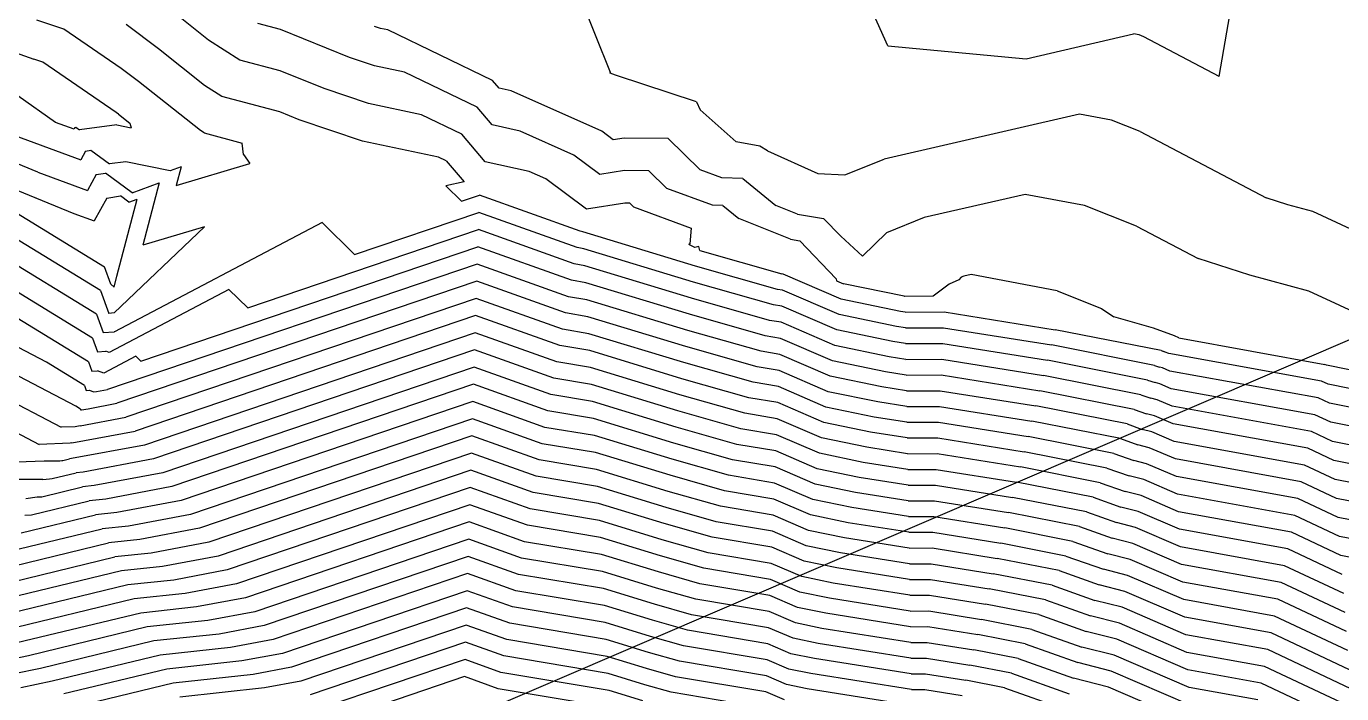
# Model space of a CAD drawing. Header units: metres. Extents: x -1120501 to 1198934, y -4928884 to 66998.
# Drawn here: x 363.8 to 481.5, y -947.4 to -887.7 of the extents above; entities that cross this region are included whole.
import ezdxf

# ---------------------------------------------------------------- set-up
doc = ezdxf.new("R2010")
doc.units = ezdxf.units.M
doc.layers.add('Cross Sections', color=10, linetype='Continuous')
doc.layers.add('SURF2CONTOURS', color=7, linetype='Continuous', lineweight=0)

msp = doc.modelspace()

# ---------------------------------------------------------------- linework, layer by layer
at = {"color": 7, "lineweight": 0}
msp.add_circle((-684.64, 190.5), 66807.04, dxfattribs=at)
at = {"layer": 'Cross Sections', "linetype": 'Continuous', "lineweight": 30}
msp.add_line((348.21, -973.18), (918.02, -728.82), dxfattribs=at)
at = {"layer": 'SURF2CONTOURS', "color": 2, "linetype": 'Continuous', "lineweight": -3}
for p, q in [((470.56, -892.18, 240.5), (473.52, -874.97, 240.5)), ((440.91, -889.44, 240.5), (439.42, -886.12, 240.5)), ((367.15, -887.93, 243.5), (364.74, -887.13, 243.5)), ((380.12, -888.93, 242.5), (377.41, -886.79, 242.5)), ((372.29, -891.46, 243.5), (367.15, -887.93, 243.5)), ((395.51, -887.87, 241.5), (394.98, -887.69, 241.5)), ((396.15, -888, 241.5), (395.51, -887.87, 241.5)), ((405.54, -892.53, 241.5), (396.15, -888, 241.5)), ((453.29, -890.58, 240.5), (462.9, -888.36, 240.5)), ((463.39, -888.46, 240.5), (462.9, -888.36, 240.5)), ((463.83, -888.63, 240.5), (463.39, -888.46, 240.5)), ((470.56, -892.18, 240.5), (463.83, -888.63, 240.5)), ((382.92, -890.7, 242.5), (380.12, -888.93, 242.5)), ((440.91, -889.44, 240.5), (453.29, -890.58, 240.5)), ((386.52, -891.67, 242.5), (382.92, -890.7, 242.5)), ((373.83, -892.63, 243.5), (372.29, -891.46, 243.5)), ((390.47, -893.25, 242.5), (386.52, -891.67, 242.5)), ((379.38, -897.01, 243.5), (373.83, -892.63, 243.5)), ((394.42, -894.59, 242.5), (390.47, -893.25, 242.5)), ((406.12, -893.21, 241.5), (405.54, -892.53, 241.5)), ((407.21, -893.45, 241.5), (406.12, -893.21, 241.5)), ((415.31, -897.07, 241.5), (407.21, -893.45, 241.5)), ((399.17, -895.59, 242.5), (394.42, -894.59, 242.5)), ((402.77, -897.32, 242.5), (399.17, -895.59, 242.5)), ((379.71, -897.22, 243.5), (379.38, -897.01, 243.5)), ((352.77, -898.17, 242.5), (368.06, -904.44, 242.5)), ((361.63, -897.05, 243.5), (368.68, -899.62, 243.5)), ((379.71, -897.22, 243.5), (383.11, -898.13, 243.5)), ((383.23, -899.14, 243.5), (383.11, -898.13, 243.5)), ((404.88, -899.8, 242.5), (402.77, -897.32, 242.5)), ((416.34, -897.84, 241.5), (415.31, -897.07, 241.5)), ((417.32, -897.69, 241.5), (416.34, -897.84, 241.5)), ((421.25, -897.72, 241.5), (417.32, -897.69, 241.5)), ((421.25, -897.72, 241.5), (424.1, -900.53, 241.5)), ((353.22, -898.45, 242.5), (370.79, -909.2, 242.5)), ((369.11, -898.85, 243.5), (368.68, -899.62, 243.5)), ((369.11, -898.85, 243.5), (369.58, -898.77, 243.5)), ((369.58, -898.77, 243.5), (371.24, -900, 243.5)), ((383.23, -899.14, 243.5), (383.81, -899.95, 243.5)), ((372.7, -899.8, 243.5), (371.24, -900, 243.5)), ((376.67, -900.62, 243.5), (372.7, -899.8, 243.5)), ((377.65, -900.26, 243.5), (376.67, -900.62, 243.5)), ((377.21, -901.93, 243.5), (383.81, -899.95, 243.5)), ((377.65, -900.26, 243.5), (377.21, -901.93, 243.5)), ((408.81, -900.67, 242.5), (404.88, -899.8, 242.5)), ((426.05, -901.25, 241.5), (424.1, -900.53, 241.5)), ((410.29, -901.33, 242.5), (408.81, -900.67, 242.5)), ((413.93, -904.05, 242.5), (410.29, -901.33, 242.5)), ((427.93, -901.3, 241.5), (426.05, -901.25, 241.5)), ((427.93, -901.3, 241.5), (430.89, -903.71, 241.5)), ((371.02, -903.06, 242.5), (372.23, -902.86, 242.5)), ((372.98, -903.41, 242.5), (372.23, -902.86, 242.5)), ((453.21, -902.72, 241.5), (444.16, -904.8, 241.5)), ((458.5, -903.72, 241.5), (453.21, -902.72, 241.5)), ((371.02, -903.06, 242.5), (369.88, -905.1, 242.5)), ((371.91, -910.04, 242.5), (373.74, -903.14, 242.5)), ((372.98, -903.41, 242.5), (373.74, -903.14, 242.5)), ((417.37, -903.5, 242.5), (413.93, -904.05, 242.5)), ((417.82, -903.51, 242.5), (417.37, -903.5, 242.5)), ((417.82, -903.51, 242.5), (418.14, -903.82, 242.5)), ((418.14, -903.82, 242.5), (423.31, -905.73, 242.5)), ((432.82, -904.48, 241.5), (430.89, -903.71, 241.5)), ((463.16, -905.57, 241.5), (458.5, -903.72, 241.5)), ((368.06, -904.44, 242.5), (369.88, -905.1, 242.5)), ((390.27, -905.25, 243.5), (371.69, -915.03, 243.5)), ((393.19, -908.1, 243.5), (390.27, -905.25, 243.5)), ((393.19, -908.1, 243.5), (404.31, -904.33, 243.5)), ((413.11, -907.48, 243.5), (404.31, -904.33, 243.5)), ((432.82, -904.48, 241.5), (435.16, -904.89, 241.5)), ((436.69, -906.47, 241.5), (435.16, -904.89, 241.5)), ((444.16, -904.8, 241.5), (440.78, -906.15, 241.5)), ((370.08, -913.45, 243.5), (357.74, -905.89, 243.5)), ((423.31, -905.73, 242.5), (423.19, -907.15, 242.5)), ((438.65, -908.25, 241.5), (440.78, -906.15, 241.5)), ((463.16, -905.57, 241.5), (468.67, -908.47, 241.5)), ((374.05, -917.63, 244.5), (404.21, -907.41, 244.5)), ((412.59, -910.4, 244.5), (404.21, -907.41, 244.5)), ((413.7, -907.58, 243.5), (413.11, -907.48, 243.5)), ((423.52, -910.57, 243.5), (413.7, -907.58, 243.5)), ((423.19, -907.15, 242.5), (423.11, -907.2, 242.5)), ((423.62, -907.47, 242.5), (423.11, -907.2, 242.5)), ((423.98, -907.37, 242.5), (423.62, -907.47, 242.5)), ((424.09, -907.75, 242.5), (423.98, -907.37, 242.5)), ((438.65, -908.25, 241.5), (436.69, -906.47, 241.5)), ((424.09, -907.75, 242.5), (431.41, -909.83, 242.5)), ((473.31, -909.94, 241.5), (468.67, -908.47, 241.5)), ((371.37, -910.76, 242.5), (370.79, -909.2, 242.5)), ((431.53, -909.85, 242.5), (431.41, -909.83, 242.5)), ((436.73, -912.09, 242.5), (431.53, -909.85, 242.5)), ((478.59, -911.38, 241.5), (473.31, -909.94, 241.5)), ((371.67, -911.03, 242.5), (371.37, -910.76, 242.5)), ((371.67, -911.03, 242.5), (371.91, -910.04, 242.5)), ((404.12, -910.48, 245.5), (371.9, -921.41, 245.5)), ((412.06, -913.33, 245.5), (404.12, -910.48, 245.5)), ((413.88, -910.62, 244.5), (412.59, -910.4, 244.5)), ((423.17, -913.45, 244.5), (413.88, -910.62, 244.5)), ((430.68, -912.6, 243.5), (423.52, -910.57, 243.5)), ((442.03, -913.19, 242.5), (436.73, -912.09, 242.5)), ((486.66, -915.1, 241.5), (478.59, -911.38, 241.5)), ((370.08, -913.45, 243.5), (370.69, -915.09, 243.5)), ((414.05, -913.66, 245.5), (412.06, -913.33, 245.5)), ((429.94, -915.37, 244.5), (423.17, -913.45, 244.5)), ((431.41, -912.73, 243.5), (430.68, -912.6, 243.5)), ((436.34, -914.85, 243.5), (431.41, -912.73, 243.5)), ((442.46, -913.26, 242.5), (442.03, -913.19, 242.5)), ((442.46, -913.26, 242.5), (445.96, -913.24, 242.5)), ((445.96, -913.24, 242.5), (455.89, -914.83, 242.5)), ((369.36, -917.69, 244.5), (362.99, -913.79, 244.5)), ((404.02, -913.56, 246.5), (373.55, -923.89, 246.5)), ((411.54, -916.25, 246.5), (404.02, -913.56, 246.5)), ((422.82, -916.33, 245.5), (414.05, -913.66, 245.5)), ((370.69, -915.09, 243.5), (371.67, -915.02, 243.5)), ((371.69, -915.03, 243.5), (371.67, -915.02, 243.5)), ((431.3, -915.6, 244.5), (429.94, -915.37, 244.5)), ((435.95, -917.61, 244.5), (431.3, -915.6, 244.5)), ((441.36, -915.89, 243.5), (436.34, -914.85, 243.5)), ((465.38, -916.7, 242.5), (455.89, -914.83, 242.5)), ((368.24, -921.68, 245.5), (357.96, -916.29, 245.5)), ((403.92, -916.64, 247.5), (375.19, -926.38, 247.5)), ((411.01, -919.17, 247.5), (403.92, -916.64, 247.5)), ((414.23, -916.7, 246.5), (411.54, -916.25, 246.5)), ((422.47, -919.21, 246.5), (414.23, -916.7, 246.5)), ((429.21, -918.15, 245.5), (422.82, -916.33, 245.5)), ((442.5, -916.07, 243.5), (441.36, -915.89, 243.5)), ((442.5, -916.07, 243.5), (445.82, -916.06, 243.5)), ((445.82, -916.06, 243.5), (455.2, -917.56, 243.5)), ((465.38, -916.7, 242.5), (465.6, -916.78, 242.5)), ((465.74, -916.82, 242.5), (465.6, -916.78, 242.5)), ((466.07, -916.96, 242.5), (465.74, -916.82, 242.5)), ((479.71, -919.43, 242.5), (466.07, -916.96, 242.5)), ((369.36, -917.69, 244.5), (369.68, -918.54, 244.5)), ((373.6, -917.19, 244.5), (370.73, -918.7, 244.5)), ((374.05, -917.63, 244.5), (373.6, -917.19, 244.5)), ((431.18, -918.48, 245.5), (429.21, -918.15, 245.5)), ((440.69, -918.59, 244.5), (435.95, -917.61, 244.5)), ((464.16, -919.33, 243.5), (455.2, -917.56, 243.5)), ((369.68, -918.54, 244.5), (370.18, -918.5, 244.5)), ((370.73, -918.7, 244.5), (370.18, -918.5, 244.5)), ((414.4, -919.74, 247.5), (411.01, -919.17, 247.5)), ((428.48, -920.92, 246.5), (422.47, -919.21, 246.5)), ((435.56, -920.37, 245.5), (431.18, -918.48, 245.5)), ((442.55, -918.88, 244.5), (440.69, -918.59, 244.5)), ((442.55, -918.88, 244.5), (445.67, -918.87, 244.5)), ((445.67, -918.87, 244.5), (454.5, -920.28, 244.5)), ((464.16, -919.33, 243.5), (464.83, -919.56, 243.5)), ((403.83, -919.71, 248.5), (376.84, -928.86, 248.5)), ((410.49, -922.09, 248.5), (403.83, -919.71, 248.5)), ((422.12, -922.09, 247.5), (414.4, -919.74, 247.5)), ((440.02, -921.29, 245.5), (435.56, -920.37, 245.5)), ((462.95, -921.95, 244.5), (454.5, -920.28, 244.5)), ((465.26, -919.67, 243.5), (464.83, -919.56, 243.5)), ((466.26, -920.1, 243.5), (465.26, -919.67, 243.5)), ((479.11, -922.43, 243.5), (466.26, -920.1, 243.5)), ((480.31, -919.71, 242.5), (479.71, -919.43, 242.5)), ((493.44, -922.31, 242.5), (480.31, -919.71, 242.5)), ((368.64, -921.93, 245.5), (368.24, -921.68, 245.5)), ((369.35, -921.89, 245.5), (371.9, -921.41, 245.5)), ((431.06, -921.35, 246.5), (428.48, -920.92, 246.5)), ((435.17, -923.12, 246.5), (431.06, -921.35, 246.5)), ((442.6, -921.7, 245.5), (440.02, -921.29, 245.5)), ((442.6, -921.7, 245.5), (445.52, -921.69, 245.5)), ((445.52, -921.69, 245.5), (453.81, -923.01, 245.5)), ((359.78, -922.38, 246.5), (364.95, -925.1, 246.5)), ((368.64, -921.93, 245.5), (368.66, -921.98, 245.5)), ((368.66, -921.98, 245.5), (368.69, -921.98, 245.5)), ((368.69, -921.98, 245.5), (368.74, -922, 245.5)), ((368.74, -922, 245.5), (369.35, -921.89, 245.5)), ((403.73, -922.79, 249.5), (378.49, -931.35, 249.5)), ((409.96, -925.02, 249.5), (403.73, -922.79, 249.5)), ((414.58, -922.78, 248.5), (410.49, -922.09, 248.5)), ((421.77, -924.97, 248.5), (414.58, -922.78, 248.5)), ((427.75, -923.69, 247.5), (422.12, -922.09, 247.5)), ((462.95, -921.95, 244.5), (464.06, -922.35, 244.5)), ((464.77, -922.53, 244.5), (464.06, -922.35, 244.5)), ((466.45, -923.25, 244.5), (464.77, -922.53, 244.5)), ((480.56, -923.11, 243.5), (479.11, -922.43, 243.5)), ((367.87, -924.96, 246.5), (373.55, -923.89, 246.5)), ((430.94, -924.23, 247.5), (427.75, -923.69, 247.5)), ((439.36, -923.99, 246.5), (435.17, -923.12, 246.5)), ((442.65, -924.51, 246.5), (439.36, -923.99, 246.5)), ((461.73, -924.57, 245.5), (453.81, -923.01, 245.5)), ((478.51, -925.43, 244.5), (466.45, -923.25, 244.5)), ((492.85, -925.55, 243.5), (480.56, -923.11, 243.5)), ((367.72, -924.99, 246.5), (364.95, -925.1, 246.5)), ((367.87, -924.96, 246.5), (367.72, -924.99, 246.5)), ((414.75, -925.82, 249.5), (409.96, -925.02, 249.5)), ((427.01, -926.46, 248.5), (421.77, -924.97, 248.5)), ((434.78, -925.88, 247.5), (430.94, -924.23, 247.5)), ((442.65, -924.51, 246.5), (445.38, -924.5, 246.5)), ((445.38, -924.5, 246.5), (453.11, -925.74, 246.5)), ((461.73, -924.57, 245.5), (463.29, -925.13, 245.5)), ((464.29, -925.38, 245.5), (463.29, -925.13, 245.5)), ((375.19, -926.38, 247.5), (368.88, -927.57, 247.5)), ((403.64, -925.87, 250.5), (380.14, -933.83, 250.5)), ((409.44, -927.94, 250.5), (403.64, -925.87, 250.5)), ((421.42, -927.85, 249.5), (414.75, -925.82, 249.5)), ((430.82, -927.1, 248.5), (427.01, -926.46, 248.5)), ((438.69, -926.69, 247.5), (434.78, -925.88, 247.5)), ((460.51, -927.2, 246.5), (453.11, -925.74, 246.5)), ((466.64, -926.39, 245.5), (464.29, -925.38, 245.5)), ((477.91, -928.43, 245.5), (466.64, -926.39, 245.5)), ((480.82, -926.52, 244.5), (478.51, -925.43, 244.5)), ((366.13, -928.15, 247.5), (368.26, -927.63, 247.5)), ((368.88, -927.57, 247.5), (368.26, -927.63, 247.5)), ((434.39, -928.64, 248.5), (430.82, -927.1, 248.5)), ((442.7, -927.33, 247.5), (438.69, -926.69, 247.5)), ((442.7, -927.33, 247.5), (445.23, -927.32, 247.5)), ((445.23, -927.32, 247.5), (452.42, -928.46, 247.5)), ((460.51, -927.2, 246.5), (462.52, -927.91, 246.5)), ((492.26, -928.79, 244.5), (480.82, -926.52, 244.5)), ((365.29, -928.24, 247.5), (361.36, -928.22, 247.5)), ((365.29, -928.24, 247.5), (365.87, -928.16, 247.5)), ((365.87, -928.16, 247.5), (366.13, -928.15, 247.5)), ((414.93, -928.86, 250.5), (409.44, -927.94, 250.5)), ((426.28, -929.23, 249.5), (421.42, -927.85, 249.5)), ((438.02, -929.39, 248.5), (434.39, -928.64, 248.5)), ((459.29, -929.82, 247.5), (452.42, -928.46, 247.5)), ((463.81, -928.24, 246.5), (462.52, -927.91, 246.5)), ((466.83, -929.54, 246.5), (463.81, -928.24, 246.5)), ((481.07, -929.92, 245.5), (477.91, -928.43, 245.5)), ((370.91, -929.98, 248.5), (369.42, -930.14, 248.5)), ((376.84, -928.86, 248.5), (370.91, -929.98, 248.5)), ((403.54, -928.94, 251.5), (381.78, -936.32, 251.5)), ((408.91, -930.86, 251.5), (403.54, -928.94, 251.5)), ((421.07, -930.73, 250.5), (414.93, -928.86, 250.5)), ((430.71, -929.98, 249.5), (426.28, -929.23, 249.5)), ((434, -931.4, 249.5), (430.71, -929.98, 249.5)), ((442.74, -930.14, 248.5), (438.02, -929.39, 248.5)), ((459.29, -929.82, 247.5), (461.75, -930.69, 247.5)), ((477.32, -931.44, 246.5), (466.83, -929.54, 246.5)), ((491.67, -932.02, 245.5), (481.07, -929.92, 245.5)), ((364.27, -931.39, 248.5), (369.42, -930.14, 248.5)), ((415.1, -931.9, 251.5), (408.91, -930.86, 251.5)), ((425.55, -932.01, 250.5), (421.07, -930.73, 250.5)), ((442.74, -930.14, 248.5), (445.09, -930.13, 248.5)), ((445.09, -930.13, 248.5), (451.72, -931.19, 248.5)), ((463.32, -931.09, 247.5), (461.75, -930.69, 247.5)), ((467.02, -932.68, 247.5), (463.32, -931.09, 247.5)), ((363.66, -931.41, 248.5), (364.27, -931.39, 248.5)), ((378.49, -931.35, 249.5), (372.94, -932.39, 249.5)), ((403.45, -932.02, 252.5), (383.43, -938.81, 252.5)), ((408.38, -933.79, 252.5), (403.45, -932.02, 252.5)), ((420.72, -933.62, 251.5), (415.1, -931.9, 251.5)), ((430.59, -932.85, 250.5), (425.55, -932.01, 250.5)), ((437.35, -932.09, 249.5), (434, -931.4, 249.5)), ((442.79, -932.95, 249.5), (437.35, -932.09, 249.5)), ((458.07, -932.44, 248.5), (451.72, -931.19, 248.5)), ((481.33, -933.32, 246.5), (477.32, -931.44, 246.5)), ((362.42, -934.62, 249.5), (370.58, -932.65, 249.5)), ((372.94, -932.39, 249.5), (370.58, -932.65, 249.5)), ((433.61, -934.16, 250.5), (430.59, -932.85, 250.5)), ((442.79, -932.95, 249.5), (444.94, -932.94, 249.5)), ((444.94, -932.94, 249.5), (451.03, -933.92, 249.5)), ((458.07, -932.44, 248.5), (460.98, -933.47, 248.5)), ((462.84, -933.95, 248.5), (460.98, -933.47, 248.5)), ((476.72, -934.44, 247.5), (467.02, -932.68, 247.5)), ((491.08, -935.26, 246.5), (481.33, -933.32, 246.5)), ((380.14, -933.83, 250.5), (374.97, -934.81, 250.5)), ((415.28, -934.94, 252.5), (408.38, -933.79, 252.5)), ((424.82, -934.78, 251.5), (420.72, -933.62, 251.5)), ((436.68, -934.79, 250.5), (433.61, -934.16, 250.5)), ((456.85, -935.07, 249.5), (451.03, -933.92, 249.5)), ((467.2, -935.83, 248.5), (462.84, -933.95, 248.5)), ((481.58, -936.73, 247.5), (476.72, -934.44, 247.5)), ((360.56, -937.86, 250.5), (371.74, -935.15, 250.5)), ((374.97, -934.81, 250.5), (371.74, -935.15, 250.5)), ((403.35, -935.1, 253.5), (385.08, -941.29, 253.5)), ((407.86, -936.71, 253.5), (403.35, -935.1, 253.5)), ((420.37, -936.5, 252.5), (415.28, -934.94, 252.5)), ((430.47, -935.73, 251.5), (424.82, -934.78, 251.5)), ((433.22, -936.91, 251.5), (430.47, -935.73, 251.5)), ((442.84, -935.77, 250.5), (436.68, -934.79, 250.5)), ((442.84, -935.77, 250.5), (444.8, -935.76, 250.5)), ((444.8, -935.76, 250.5), (450.34, -936.65, 250.5)), ((456.85, -935.07, 249.5), (460.21, -936.26, 249.5)), ((476.12, -937.44, 248.5), (467.2, -935.83, 248.5)), ((381.78, -936.32, 251.5), (377, -937.22, 251.5)), ((415.45, -937.99, 253.5), (407.86, -936.71, 253.5)), ((424.09, -937.55, 252.5), (420.37, -936.5, 252.5)), ((436.01, -937.49, 251.5), (433.22, -936.91, 251.5)), ((455.63, -937.69, 250.5), (450.34, -936.65, 250.5)), ((462.36, -936.8, 249.5), (460.21, -936.26, 249.5)), ((467.39, -938.97, 249.5), (462.36, -936.8, 249.5)), ((372.89, -937.66, 251.5), (360.86, -940.57, 251.5)), ((377, -937.22, 251.5), (372.89, -937.66, 251.5)), ((403.26, -938.17, 254.5), (386.73, -943.78, 254.5)), ((407.33, -939.63, 254.5), (403.26, -938.17, 254.5)), ((420.02, -939.38, 253.5), (415.45, -937.99, 253.5)), ((430.35, -938.6, 252.5), (424.09, -937.55, 252.5)), ((442.89, -938.58, 251.5), (436.01, -937.49, 251.5)), ((455.63, -937.69, 250.5), (459.44, -939.04, 250.5)), ((481.84, -940.13, 248.5), (476.12, -937.44, 248.5)), ((383.43, -938.81, 252.5), (379.03, -939.63, 252.5)), ((423.35, -940.32, 253.5), (420.02, -939.38, 253.5)), ((432.83, -939.67, 252.5), (430.35, -938.6, 252.5)), ((442.89, -938.58, 251.5), (444.65, -938.57, 251.5)), ((444.65, -938.57, 251.5), (449.64, -939.37, 251.5)), ((454.41, -940.31, 251.5), (449.64, -939.37, 251.5)), ((461.87, -939.66, 250.5), (459.44, -939.04, 250.5)), ((475.52, -940.44, 249.5), (467.39, -938.97, 249.5)), ((374.05, -940.17, 252.5), (362.96, -942.85, 252.5)), ((379.03, -939.63, 252.5), (374.05, -940.17, 252.5)), ((415.62, -941.03, 254.5), (407.33, -939.63, 254.5)), ((430.23, -941.48, 253.5), (423.35, -940.32, 253.5)), ((435.35, -940.19, 252.5), (432.83, -939.67, 252.5)), ((442.94, -941.4, 252.5), (435.35, -940.19, 252.5)), ((454.41, -940.31, 251.5), (458.67, -941.82, 251.5)), ((467.58, -942.12, 250.5), (461.87, -939.66, 250.5)), ((482.09, -943.53, 249.5), (475.52, -940.44, 249.5)), ((385.08, -941.29, 253.5), (381.06, -942.05, 253.5)), ((403.16, -941.25, 255.5), (388.37, -946.26, 255.5)), ((406.81, -942.55, 255.5), (403.16, -941.25, 255.5)), ((419.67, -942.26, 254.5), (415.62, -941.03, 254.5)), ((432.44, -942.43, 253.5), (430.23, -941.48, 253.5)), ((442.94, -941.4, 252.5), (444.5, -941.39, 252.5)), ((444.5, -941.39, 252.5), (448.95, -942.1, 252.5)), ((375.21, -942.67, 253.5), (365.06, -945.13, 253.5)), ((381.06, -942.05, 253.5), (375.21, -942.67, 253.5)), ((415.8, -944.07, 255.5), (406.81, -942.55, 255.5)), ((422.62, -943.1, 254.5), (419.67, -942.26, 254.5)), ((434.68, -942.89, 253.5), (432.44, -942.43, 253.5)), ((442.98, -944.21, 253.5), (434.68, -942.89, 253.5)), ((453.19, -942.94, 252.5), (448.95, -942.1, 252.5)), ((453.19, -942.94, 252.5), (457.9, -944.6, 252.5)), ((461.39, -942.51, 251.5), (458.67, -941.82, 251.5)), ((467.77, -945.26, 251.5), (461.39, -942.51, 251.5)), ((474.93, -943.44, 250.5), (467.58, -942.12, 250.5)), ((386.73, -943.78, 254.5), (383.09, -944.46, 254.5)), ((419.32, -945.14, 255.5), (415.8, -944.07, 255.5)), ((430.12, -944.35, 254.5), (422.62, -943.1, 254.5)), ((482.35, -946.94, 250.5), (474.93, -943.44, 250.5)), ((365.06, -945.13, 253.5), (362.73, -945.61, 253.5)), ((376.37, -945.18, 254.5), (367.17, -947.41, 254.5)), ((383.09, -944.46, 254.5), (376.37, -945.18, 254.5)), ((403.07, -944.33, 256.5), (390.02, -948.75, 256.5)), ((406.28, -945.48, 256.5), (403.07, -944.33, 256.5)), ((421.89, -945.87, 255.5), (419.32, -945.14, 255.5)), ((432.05, -945.19, 254.5), (430.12, -944.35, 254.5)), ((434.01, -945.59, 254.5), (432.05, -945.19, 254.5)), ((442.98, -944.21, 253.5), (444.36, -944.2, 253.5)), ((444.36, -944.2, 253.5), (448.25, -944.83, 253.5)), ((451.97, -945.56, 253.5), (448.25, -944.83, 253.5)), ((460.91, -945.37, 252.5), (457.9, -944.6, 252.5)), ((474.33, -946.45, 251.5), (467.77, -945.26, 251.5)), ((388.37, -946.26, 255.5), (385.12, -946.87, 255.5)), ((415.97, -947.11, 256.5), (406.28, -945.48, 256.5)), ((430, -947.23, 255.5), (421.89, -945.87, 255.5)), ((443.03, -947.02, 254.5), (434.01, -945.59, 254.5)), ((451.97, -945.56, 253.5), (457.13, -947.39, 253.5)), ((467.96, -948.4, 252.5), (460.91, -945.37, 252.5)), ((482.61, -950.34, 251.5), (474.33, -946.45, 251.5)), ((385.12, -946.87, 255.5), (377.53, -947.69, 255.5)), ((418.97, -948.02, 256.5), (415.97, -947.11, 256.5)), ((431.66, -947.94, 255.5), (430, -947.23, 255.5)), ((443.03, -947.02, 254.5), (444.21, -947.02, 254.5)), ((444.21, -947.02, 254.5), (447.56, -947.55, 254.5))]:
    msp.add_line(p, q, dxfattribs=at)
at = {"layer": 'SURF2CONTOURS', "color": 4, "linetype": 'Continuous', "lineweight": -3}
for p, q in [((411.81, -881.25, 241), (416.07, -891.79, 241)), ((375.62, -889.71, 243), (372.74, -887.52, 243)), ((386.55, -887.98, 242), (384.53, -887.44, 242)), ((358.59, -888.52, 244), (364.47, -890.62, 244)), ((392.72, -890.47, 242), (386.55, -887.98, 242)), ((379.75, -892.97, 243), (375.62, -889.71, 243)), ((365.28, -890.89, 244), (364.47, -890.62, 244)), ((371.84, -895.39, 244), (365.28, -890.89, 244)), ((394.97, -891.23, 242), (392.72, -890.47, 242)), ((397.66, -891.79, 242), (394.97, -891.23, 242)), ((404.15, -894.93, 242), (397.66, -891.79, 242)), ((416.04, -891.86, 241), (416.09, -891.84, 241)), ((416.22, -891.95, 241), (416.04, -891.86, 241)), ((416.09, -891.84, 241), (416.07, -891.79, 241)), ((416.61, -892.08, 241), (416.22, -891.95, 241)), ((423.77, -894.45, 241), (416.61, -892.08, 241)), ((381.31, -893.96, 243), (379.75, -892.97, 243)), ((366.43, -896.28, 244), (363.06, -893.91, 244)), ((386.5, -895.35, 243), (381.31, -893.96, 243)), ((423.77, -894.45, 241), (424.12, -895.15, 241)), ((372.04, -895.55, 244), (371.84, -895.39, 244)), ((372.04, -895.55, 244), (373.06, -896.35, 244)), ((388.21, -896.04, 243), (386.5, -895.35, 243)), ((405.5, -896.51, 242), (404.15, -894.93, 242)), ((424.12, -895.15, 241), (427.33, -898.01, 241)), ((458.05, -895.54, 241), (440.59, -899.57, 241)), ((460.94, -896.09, 241), (458.05, -895.54, 241)), ((368.08, -896.88, 244), (366.43, -896.28, 244)), ((368.16, -896.74, 244), (368.08, -896.88, 244)), ((368.16, -896.74, 244), (368.25, -896.72, 244)), ((368.25, -896.72, 244), (368.56, -896.95, 244)), ((371.9, -896.49, 244), (368.56, -896.95, 244)), ((371.9, -896.49, 244), (373.18, -896.76, 244)), ((373.06, -896.35, 244), (373.18, -896.76, 244)), ((393.88, -897.96, 243), (388.21, -896.04, 243)), ((408.01, -897.06, 242), (405.5, -896.51, 242)), ((463.5, -897.1, 241), (460.94, -896.09, 241)), ((364.85, -900.74, 243), (356.38, -897.28, 243)), ((400.68, -899.38, 243), (393.88, -897.96, 243)), ((412.8, -899.2, 242), (408.01, -897.06, 242)), ((429.45, -898.41, 241), (427.33, -898.01, 241)), ((463.5, -897.1, 241), (474.77, -903.04, 241)), ((401.38, -899.72, 243), (400.68, -899.38, 243)), ((415.14, -900.94, 242), (412.8, -899.2, 242)), ((430.14, -898.81, 241), (429.45, -898.41, 241)), ((430.14, -898.81, 241), (434.65, -900.85, 241)), ((401.38, -899.72, 243), (403, -901.61, 243)), ((437.05, -900.98, 241), (440.59, -899.57, 241)), ((364.85, -900.74, 243), (369.28, -902.36, 243)), ((370.07, -900.95, 243), (369.28, -902.36, 243)), ((370.07, -900.95, 243), (370.9, -900.82, 243)), ((373.27, -902.57, 243), (370.9, -900.82, 243)), ((373.27, -902.57, 243), (375.7, -901.7, 243)), ((375.7, -901.7, 243), (374.22, -907.27, 243)), ((403, -901.61, 243), (401.35, -901.96, 243)), ((417.35, -900.59, 242), (415.14, -900.94, 242)), ((419.53, -900.61, 242), (417.35, -900.59, 242)), ((419.53, -900.61, 242), (421.12, -902.18, 242)), ((434.65, -900.85, 241), (437.05, -900.98, 241)), ((370.44, -911.32, 243), (355.12, -901.95, 243)), ((401.35, -901.96, 243), (402.76, -903.34, 243)), ((402.76, -903.34, 243), (404.35, -902.79, 243)), ((413.38, -906.02, 243), (404.35, -902.79, 243)), ((425.22, -903.69, 242), (421.12, -902.18, 242)), ((426.13, -903.71, 242), (425.22, -903.69, 242)), ((426.13, -903.71, 242), (427.58, -904.89, 242)), ((476.72, -903.66, 241), (474.77, -903.04, 241)), ((478.95, -904.26, 241), (476.72, -903.66, 241)), ((432.2, -906.74, 242), (427.58, -904.89, 242)), ((482.35, -905.83, 241), (478.95, -904.26, 241)), ((379.75, -905.61, 243), (371.68, -913.33, 243)), ((379.75, -905.61, 243), (374.22, -907.27, 243)), ((383.62, -912.87, 244), (404.26, -905.87, 244)), ((412.85, -908.94, 244), (404.26, -905.87, 244)), ((413.62, -906.06, 243), (413.38, -906.02, 243)), ((423.7, -909.13, 243), (413.62, -906.06, 243)), ((432.2, -906.74, 242), (433.03, -906.88, 242)), ((433.03, -906.88, 242), (436.29, -910.27, 242)), ((369.72, -915.57, 244), (360.36, -909.84, 244)), ((404.16, -908.95, 245), (371.07, -920.16, 245)), ((412.32, -911.87, 245), (404.16, -908.95, 245)), ((413.79, -909.1, 244), (412.85, -908.94, 244)), ((423.35, -912.01, 244), (413.79, -909.1, 244)), ((431.04, -911.22, 243), (423.7, -909.13, 243)), ((448.36, -909.89, 242), (447.72, -910.04, 242)), ((456.05, -911.35, 242), (448.36, -909.89, 242)), ((436.29, -910.27, 242), (436.31, -910.45, 242)), ((436.31, -910.45, 242), (436.93, -910.71, 242)), ((442.36, -911.84, 242), (436.93, -910.71, 242)), ((446.41, -910.76, 242), (444.97, -911.84, 242)), ((447.25, -910.36, 242), (446.41, -910.76, 242)), ((447.48, -910.13, 242), (447.25, -910.36, 242)), ((447.72, -910.04, 242), (447.48, -910.13, 242)), ((370.44, -911.32, 243), (371.2, -913.37, 243)), ((381.94, -911.22, 244), (371.21, -916.86, 244)), ((404.07, -912.02, 246), (372.72, -922.65, 246)), ((383.62, -912.87, 244), (381.94, -911.22, 244)), ((411.8, -914.79, 246), (404.07, -912.02, 246)), ((413.97, -912.14, 245), (412.32, -911.87, 245)), ((423, -914.89, 245), (413.97, -912.14, 245)), ((430.31, -913.99, 244), (423.35, -912.01, 244)), ((431.47, -911.29, 243), (431.04, -911.22, 243)), ((436.54, -913.47, 243), (431.47, -911.29, 243)), ((442.43, -911.85, 242), (442.36, -911.84, 242)), ((444.97, -911.84, 242), (442.43, -911.85, 242)), ((456.05, -911.35, 242), (460.03, -912.93, 242)), ((365.61, -917.73, 245), (357.06, -913.24, 245)), ((371.68, -913.33, 243), (371.2, -913.37, 243)), ((441.69, -914.54, 243), (436.54, -913.47, 243)), ((460.03, -912.93, 242), (461.14, -913.67, 242)), ((431.36, -914.16, 244), (430.31, -913.99, 244)), ((436.15, -916.23, 244), (431.36, -914.16, 244)), ((442.48, -914.66, 243), (441.69, -914.54, 243)), ((442.48, -914.66, 243), (445.89, -914.65, 243)), ((445.89, -914.65, 243), (455.55, -916.19, 243)), ((464.67, -914.7, 242), (461.14, -913.67, 242)), ((466.57, -915.37, 242), (464.67, -914.7, 242)), ((369.72, -915.57, 244), (370.18, -916.81, 244)), ((403.97, -915.1, 247), (374.37, -925.14, 247)), ((411.27, -917.71, 247), (403.97, -915.1, 247)), ((414.14, -915.18, 246), (411.8, -914.79, 246)), ((422.65, -917.77, 246), (414.14, -915.18, 246)), ((429.58, -916.76, 245), (423, -914.89, 245)), ((466.94, -915.56, 242), (466.57, -915.37, 242)), ((466.94, -915.56, 242), (480.01, -917.93, 242)), ((370.18, -916.81, 244), (370.93, -916.76, 244)), ((371.21, -916.86, 244), (370.93, -916.76, 244)), ((431.24, -917.04, 245), (429.58, -916.76, 245)), ((435.76, -918.99, 245), (431.24, -917.04, 245)), ((441.03, -917.24, 244), (436.15, -916.23, 244)), ((464.77, -918.02, 243), (455.55, -916.19, 243)), ((369, -919.81, 245), (365.61, -917.73, 245)), ((403.88, -918.18, 248), (376.02, -927.62, 248)), ((410.75, -920.63, 248), (403.88, -918.18, 248)), ((414.31, -918.22, 247), (411.27, -917.71, 247)), ((422.3, -920.65, 247), (414.31, -918.22, 247)), ((428.85, -919.53, 246), (422.65, -917.77, 246)), ((442.53, -917.48, 244), (441.03, -917.24, 244)), ((442.53, -917.48, 244), (445.74, -917.46, 244)), ((445.74, -917.46, 244), (454.85, -918.92, 244)), ((464.77, -918.02, 243), (465.22, -918.17, 243)), ((465.5, -918.24, 243), (465.22, -918.17, 243)), ((480.18, -918.01, 242), (480.01, -917.93, 242)), ((493.73, -920.7, 242), (480.18, -918.01, 242)), ((358.87, -919.34, 246), (366.91, -923.55, 246)), ((440.36, -919.94, 245), (435.76, -918.99, 245)), ((463.55, -920.64, 244), (454.85, -918.92, 244)), ((466.16, -918.53, 243), (465.5, -918.24, 243)), ((479.41, -920.93, 243), (466.16, -918.53, 243)), ((369, -919.81, 245), (369.17, -920.26, 245)), ((369.17, -920.26, 245), (369.44, -920.24, 245)), ((369.44, -920.24, 245), (369.85, -920.39, 245)), ((369.85, -920.39, 245), (370.08, -920.35, 245)), ((370.08, -920.35, 245), (371.07, -920.16, 245)), ((431.12, -919.91, 246), (428.85, -919.53, 246)), ((435.37, -921.75, 246), (431.12, -919.91, 246)), ((442.58, -920.29, 245), (440.36, -919.94, 245)), ((442.58, -920.29, 245), (445.6, -920.28, 245)), ((445.6, -920.28, 245), (454.16, -921.65, 245)), ((403.78, -921.25, 249), (377.67, -930.11, 249)), ((410.22, -923.56, 249), (403.78, -921.25, 249)), ((414.49, -921.26, 248), (410.75, -920.63, 248)), ((421.95, -923.53, 248), (414.49, -921.26, 248)), ((428.11, -922.3, 247), (422.3, -920.65, 247)), ((439.69, -922.64, 246), (435.37, -921.75, 246)), ((462.34, -923.26, 245), (454.16, -921.65, 245)), ((463.55, -920.64, 244), (464.45, -920.95, 244)), ((465.02, -921.1, 244), (464.45, -920.95, 244)), ((466.35, -921.67, 244), (465.02, -921.1, 244)), ((478.81, -923.93, 244), (466.35, -921.67, 244)), ((480.43, -921.41, 243), (479.41, -920.93, 243)), ((493.14, -923.93, 243), (480.43, -921.41, 243)), ((368.61, -923.42, 246), (372.72, -922.65, 246)), ((431, -922.79, 247), (428.11, -922.3, 247)), ((434.98, -924.5, 247), (431, -922.79, 247)), ((442.62, -923.1, 246), (439.69, -922.64, 246)), ((368.19, -923.5, 246), (366.91, -923.55, 246)), ((368.61, -923.42, 246), (368.19, -923.5, 246)), ((414.66, -924.3, 249), (410.22, -923.56, 249)), ((427.38, -925.08, 248), (421.95, -923.53, 248)), ((442.62, -923.1, 246), (445.45, -923.09, 246)), ((445.45, -923.09, 246), (453.46, -924.37, 246)), ((462.34, -923.26, 245), (463.68, -923.74, 245)), ((464.53, -923.95, 245), (463.68, -923.74, 245)), ((466.54, -924.82, 245), (464.53, -923.95, 245)), ((480.69, -924.82, 244), (478.81, -923.93, 244)), ((374.37, -925.14, 247), (367.86, -926.36, 247)), ((403.69, -924.33, 250), (379.31, -932.59, 250)), ((409.7, -926.48, 250), (403.69, -924.33, 250)), ((421.6, -926.41, 249), (414.66, -924.3, 249)), ((430.88, -925.67, 248), (427.38, -925.08, 248)), ((439.02, -925.34, 247), (434.98, -924.5, 247)), ((461.12, -925.89, 246), (453.46, -924.37, 246)), ((478.21, -926.93, 245), (466.54, -924.82, 245)), ((492.55, -927.17, 244), (480.69, -924.82, 244)), ((367.06, -926.53, 247), (367.68, -926.38, 247)), ((367.86, -926.36, 247), (367.68, -926.38, 247)), ((414.84, -927.34, 250), (409.7, -926.48, 250)), ((426.65, -927.85, 249), (421.6, -926.41, 249)), ((434.59, -927.26, 248), (430.88, -925.67, 248)), ((442.67, -925.92, 247), (439.02, -925.34, 247)), ((442.67, -925.92, 247), (445.31, -925.91, 247)), ((445.31, -925.91, 247), (452.77, -927.1, 247)), ((461.12, -925.89, 246), (462.91, -926.52, 246)), ((363, -926.64, 247), (365.4, -926.55, 247)), ((365.4, -926.55, 247), (366.81, -926.56, 247)), ((366.81, -926.56, 247), (366.98, -926.54, 247)), ((366.98, -926.54, 247), (367.06, -926.53, 247)), ((376.02, -927.62, 248), (369.89, -928.77, 248)), ((403.59, -927.4, 251), (380.96, -935.08, 251)), ((409.17, -929.4, 251), (403.59, -927.4, 251)), ((421.25, -929.29, 250), (414.84, -927.34, 250)), ((438.35, -928.04, 248), (434.59, -927.26, 248)), ((459.9, -928.51, 247), (452.77, -927.1, 247)), ((464.05, -926.81, 246), (462.91, -926.52, 246)), ((466.73, -927.96, 246), (464.05, -926.81, 246)), ((480.95, -928.22, 245), (478.21, -926.93, 245)), ((369.89, -928.77, 248), (368.84, -928.89, 248)), ((430.77, -928.54, 249), (426.65, -927.85, 249)), ((434.19, -930.02, 249), (430.77, -928.54, 249)), ((442.72, -928.73, 248), (438.35, -928.04, 248)), ((442.72, -928.73, 248), (445.16, -928.72, 248)), ((445.16, -928.72, 248), (452.07, -929.83, 248)), ((459.9, -928.51, 247), (462.14, -929.3, 247)), ((477.61, -929.94, 246), (466.73, -927.96, 246)), ((491.97, -930.4, 245), (480.95, -928.22, 245)), ((363.76, -929.93, 248), (364.77, -929.79, 248)), ((364.77, -929.79, 248), (365.2, -929.77, 248)), ((365.2, -929.77, 248), (368.84, -928.89, 248)), ((415.01, -930.38, 251), (409.17, -929.4, 251)), ((425.92, -930.62, 250), (421.25, -929.29, 250)), ((458.68, -931.13, 248), (452.07, -929.83, 248)), ((463.57, -929.67, 247), (462.14, -929.3, 247)), ((466.92, -931.11, 247), (463.57, -929.67, 247)), ((481.2, -931.62, 246), (477.61, -929.94, 246)), ((371.92, -931.19, 249), (370, -931.39, 249)), ((377.67, -930.11, 249), (371.92, -931.19, 249)), ((403.5, -930.48, 252), (382.61, -937.56, 252)), ((408.65, -932.32, 252), (403.5, -930.48, 252)), ((420.9, -932.17, 251), (415.01, -930.38, 251)), ((430.65, -931.42, 250), (425.92, -930.62, 250)), ((437.69, -930.74, 249), (434.19, -930.02, 249)), ((442.77, -931.55, 249), (437.69, -930.74, 249)), ((458.68, -931.13, 248), (461.37, -932.08, 248)), ((477.02, -932.94, 247), (466.92, -931.11, 247)), ((363.35, -933, 249), (370, -931.39, 249)), ((415.19, -933.42, 252), (408.65, -932.32, 252)), ((425.18, -933.39, 251), (420.9, -932.17, 251)), ((433.8, -932.78, 250), (430.65, -931.42, 250)), ((442.77, -931.55, 249), (445.01, -931.54, 249)), ((445.01, -931.54, 249), (451.38, -932.55, 249)), ((463.08, -932.52, 248), (461.37, -932.08, 248)), ((491.38, -933.64, 246), (481.2, -931.62, 246)), ((379.31, -932.59, 250), (373.95, -933.6, 250)), ((420.55, -935.06, 252), (415.19, -933.42, 252)), ((430.53, -934.29, 251), (425.18, -933.39, 251)), ((437.02, -933.44, 250), (433.8, -932.78, 250)), ((442.82, -934.36, 250), (437.02, -933.44, 250)), ((457.46, -933.76, 249), (451.38, -932.55, 249)), ((467.11, -934.25, 248), (463.08, -932.52, 248)), ((481.46, -935.03, 247), (477.02, -932.94, 247)), ((361.49, -936.24, 250), (371.16, -933.9, 250)), ((373.95, -933.6, 250), (371.16, -933.9, 250)), ((403.4, -933.56, 253), (384.26, -940.05, 253)), ((408.12, -935.25, 253), (403.4, -933.56, 253)), ((433.41, -935.53, 251), (430.53, -934.29, 251)), ((442.82, -934.36, 250), (444.87, -934.35, 250)), ((444.87, -934.35, 250), (450.68, -935.28, 250)), ((457.46, -933.76, 249), (460.6, -934.87, 249)), ((476.42, -935.94, 248), (467.11, -934.25, 248)), ((380.96, -935.08, 251), (375.99, -936.01, 251)), ((415.36, -936.46, 253), (408.12, -935.25, 253)), ((424.45, -936.16, 252), (420.55, -935.06, 252)), ((436.35, -936.14, 251), (433.41, -935.53, 251)), ((456.24, -936.38, 250), (450.68, -935.28, 250)), ((462.6, -935.38, 249), (460.6, -934.87, 249)), ((467.3, -937.4, 249), (462.6, -935.38, 249)), ((490.79, -936.88, 247), (481.46, -935.03, 247)), ((372.31, -936.41, 251), (359.81, -939.43, 251)), ((375.99, -936.01, 251), (372.31, -936.41, 251)), ((403.3, -936.63, 254), (385.9, -942.53, 254)), ((407.6, -938.17, 254), (403.3, -936.63, 254)), ((420.2, -937.94, 253), (415.36, -936.46, 253)), ((430.41, -937.17, 252), (424.45, -936.16, 252)), ((442.86, -937.17, 251), (436.35, -936.14, 251)), ((456.24, -936.38, 250), (459.82, -937.65, 250)), ((481.71, -938.43, 248), (476.42, -935.94, 248)), ((382.61, -937.56, 252), (378.02, -938.43, 252)), ((415.54, -939.51, 254), (407.6, -938.17, 254)), ((423.72, -938.94, 253), (420.2, -937.94, 253)), ((433.02, -938.29, 252), (430.41, -937.17, 252)), ((442.86, -937.17, 251), (444.72, -937.17, 251)), ((444.72, -937.17, 251), (449.99, -938.01, 251)), ((455.02, -939, 251), (449.99, -938.01, 251)), ((462.12, -938.23, 250), (459.82, -937.65, 250)), ((467.49, -940.54, 250), (462.12, -938.23, 250)), ((475.82, -938.94, 249), (467.3, -937.4, 249)), ((373.47, -938.91, 252), (361.91, -941.71, 252)), ((378.02, -938.43, 252), (373.47, -938.91, 252)), ((430.29, -940.04, 253), (423.72, -938.94, 253)), ((435.68, -938.84, 252), (433.02, -938.29, 252)), ((442.91, -939.99, 252), (435.68, -938.84, 252)), ((455.02, -939, 251), (459.05, -940.43, 251)), ((481.97, -941.83, 249), (475.82, -938.94, 249)), ((384.26, -940.05, 253), (380.05, -940.84, 253)), ((403.21, -939.71, 255), (387.55, -945.02, 255)), ((407.07, -941.09, 255), (403.21, -939.71, 255)), ((419.85, -940.82, 254), (415.54, -939.51, 254)), ((432.63, -941.05, 253), (430.29, -940.04, 253)), ((442.91, -939.99, 252), (444.58, -939.98, 252)), ((444.58, -939.98, 252), (449.29, -940.74, 252)), ((461.63, -941.09, 251), (459.05, -940.43, 251)), ((475.22, -941.94, 250), (467.49, -940.54, 250)), ((374.63, -941.42, 253), (364.01, -943.99, 253)), ((380.05, -940.84, 253), (374.63, -941.42, 253)), ((415.71, -942.55, 255), (407.07, -941.09, 255)), ((422.99, -941.71, 254), (419.85, -940.82, 254)), ((430.17, -942.92, 254), (422.99, -941.71, 254)), ((435.01, -941.54, 253), (432.63, -941.05, 253)), ((442.96, -942.8, 253), (435.01, -941.54, 253)), ((453.8, -941.63, 252), (449.29, -940.74, 252)), ((453.8, -941.63, 252), (458.28, -943.21, 252)), ((467.68, -943.69, 251), (461.63, -941.09, 251)), ((385.9, -942.53, 254), (382.08, -943.25, 254)), ((403.11, -942.79, 256), (389.2, -947.5, 256)), ((406.55, -944.01, 256), (403.11, -942.79, 256)), ((419.5, -943.7, 255), (415.71, -942.55, 255)), ((432.24, -943.81, 254), (430.17, -942.92, 254)), ((442.96, -942.8, 253), (444.43, -942.8, 253)), ((444.43, -942.8, 253), (448.6, -943.46, 253)), ((482.22, -945.24, 250), (475.22, -941.94, 250)), ((364.01, -943.99, 253), (362.14, -944.38, 253)), ((375.79, -943.93, 254), (366.11, -946.27, 254)), ((382.08, -943.25, 254), (375.79, -943.93, 254)), ((415.89, -945.59, 256), (406.55, -944.01, 256)), ((422.25, -944.48, 255), (419.5, -943.7, 255)), ((434.34, -944.24, 254), (432.24, -943.81, 254)), ((452.58, -944.25, 253), (448.6, -943.46, 253)), ((461.15, -943.94, 252), (458.28, -943.21, 252)), ((467.87, -946.83, 252), (461.15, -943.94, 252)), ((474.63, -944.95, 251), (467.68, -943.69, 251)), ((387.55, -945.02, 255), (384.11, -945.67, 255)), ((430.06, -945.79, 255), (422.25, -944.48, 255)), ((443.01, -945.62, 254), (434.34, -944.24, 254)), ((452.58, -944.25, 253), (457.51, -945.99, 253)), ((482.48, -948.64, 251), (474.63, -944.95, 251)), ((366.11, -946.27, 254), (363.32, -946.85, 254)), ((376.95, -946.43, 255), (368.22, -948.55, 255)), ((384.11, -945.67, 255), (376.95, -946.43, 255)), ((403.02, -945.86, 257), (390.85, -949.99, 257)), ((406.02, -946.94, 257), (403.02, -945.86, 257)), ((419.15, -946.58, 256), (415.89, -945.59, 256)), ((431.85, -946.57, 255), (430.06, -945.79, 255)), ((443.01, -945.62, 254), (444.29, -945.61, 254)), ((444.29, -945.61, 254), (447.9, -946.19, 254)), ((451.36, -946.87, 254), (447.9, -946.19, 254)), ((460.67, -946.8, 253), (457.51, -945.99, 253)), ((416.06, -948.63, 257), (406.02, -946.94, 257)), ((421.52, -947.25, 256), (419.15, -946.58, 256)), ((429.94, -948.67, 256), (421.52, -947.25, 256)), ((433.68, -946.94, 255), (431.85, -946.57, 255)), ((443.06, -948.43, 255), (433.68, -946.94, 255)), ((451.36, -946.87, 254), (456.74, -948.78, 254)), ((468.06, -949.98, 253), (460.67, -946.8, 253)), ((474.03, -947.95, 252), (467.87, -946.83, 252))]:
    msp.add_line(p, q, dxfattribs=at)

doc.saveas('drawing.dxf')
